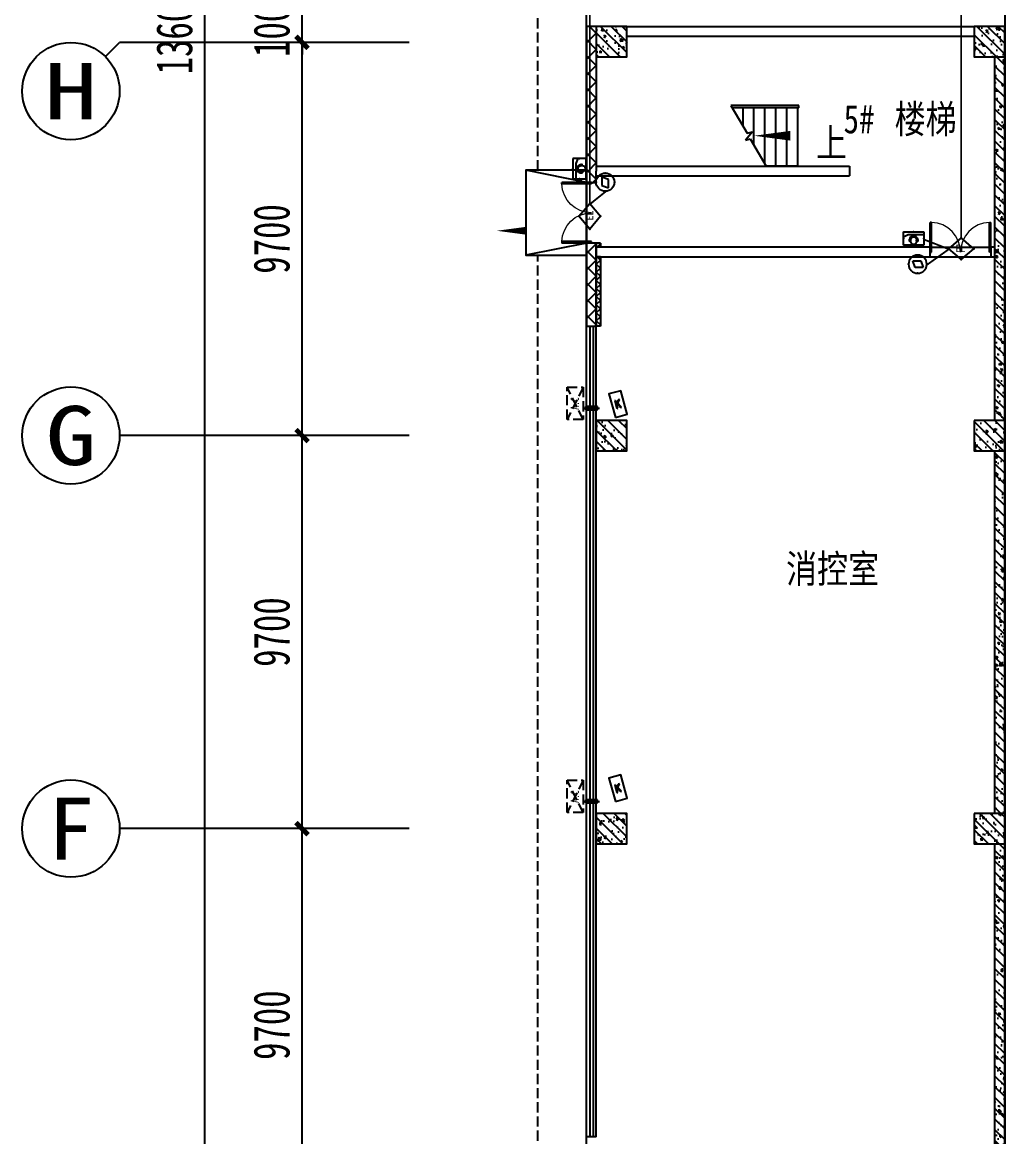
# Model space of a CAD drawing. Header units: millimetres. Extents: x -633009578 to 5705885, y -633235091 to 2571734.
# Drawn here: x 2910687 to 2934921, y 2312767 to 2340267 of the extents above; entities that cross this region are included whole.
import ezdxf
from ezdxf.enums import TextEntityAlignment as Align

# ---------------------------------------------------------------- set-up
doc = ezdxf.new("R2010")
doc.units = ezdxf.units.MM
doc.header["$LTSCALE"] = 1000
doc.header["$MEASUREMENT"] = 0
doc.linetypes.add('DASH', pattern=[0.35, 0.25, -0.1])
doc.layers.get('0').update_dxf_attribs({"color": 9})
for name, color, linetype in [('3T_WOOD', 21, 'Continuous'), ('A-COLUM(柱)', 255, 'Continuous'), ('A-DI-S(箭头)', 76, 'Continuous'), ('A-DOOR(门）', 4, 'Continuous'), ('A-EQPM(设备)', 15, 'Continuous'), ('A-F-AREA(计算)', 5, 'Continuous'), ('A-HATH(填充)', 8, 'Continuous'), ('A-LM-QPM(设备)', 8, 'Continuous'), ('A-ST-O(室外)', 54, 'Continuous'), ('A-STAR(楼梯)', 51, 'Continuous'), ('A-TEXT(房间)', 243, 'Continuous'), ('A-WA-J(剪力墙)', 254, 'Continuous'), ('A-WALL(墙)', 255, 'Continuous'), ('A-WINDOW（窗）', 4, 'Continuous'), ('AXIS_TEXT', 7, 'Continuous'), ('C-AXIS(轴号)', 3, 'Continuous'), ('DIM_SYMB', 3, 'Continuous'), ('WALL', 9, 'Continuous'), ('电-强电平面-线缆', 3, 'Continuous'), ('设备-安防', 3, 'Continuous')]:
    doc.layers.add(name, color=color, linetype=linetype)
doc.styles.add('_TCH_AXIS', font='simhei.ttf', dxfattribs={"bigfont": 'GBCBIG'})
doc.styles.add('_TCH_DIM', font='simhei.ttf', dxfattribs={"width": 0.8, "bigfont": 'hztxt.shx'})
doc.styles.add('_TCH_DIM_T3', font='simhei.ttf', dxfattribs={"width": 0.707, "bigfont": 'GBCBIG'})
doc.styles.add('_TEL_DIM', font='simhei.ttf', dxfattribs={"height": 3.5, "bigfont": 'HZTXT'})
doc.styles.add('COMPLEX', font='simhei.ttf')
doc.styles.add('TXT', font='simhei.ttf', dxfattribs={"width": 0.8, "bigfont": 'hztxt.shx'})
doc.dimstyles.new('_TCH_ARCH&&300', dxfattribs={"dimtxt": 892.5, "dimasz": 300, "dimexe": 750, "dimexo": 900, "dimgap": 300, "dimtad": 1, "dimdec": 0, "dimzin": 0, "dimdsep": 46, "dimtxsty": '_TCH_DIM_T3', "dimblk": 'ARCHTICK', "dimcen": 0.09, "dimclrt": 7, "dimazin": 2, "dimtfac": 1, "dimtdec": 0, "dimtix": 1, "dimtmove": 2, "dimatfit": 3, "dimfxl": 1, "dimtolj": 1, "dimtzin": 0, "dimarcsym": 0})
pattern_1 = [(45, (-830457.9205473666, -3.184366441797465), (-100.0001016555733, 100.0001016555733), []), (135, (-830457.9205473666, -3.184366441797465), (-100.0001016555733, -100.0001016555733), [])]
pattern_2 = [(45, (-830357.9205473666, -3.184366441797465), (-200.0002033111466, 200.0002033111467), []), (135, (-830357.9205473666, -3.184366441797465), (-200.0002033111467, -200.0002033111466), [])]
pattern_3 = [(315, (0, 0), (132.5825214724777, 132.5825214724776), []), (320, (0, 0), (-47.06410123694653, -537.9451369505651), [56.25, -618.75]), (625, (0, 0), (564.1441002750089, 104.0635002097499), [45, -495]), (370.4514, (-3.922005000000009, -44.82876), (517.079656545715, -433.8820362855164), [47.8051425, -525.856584]), (316.1842, (150, -2.755455298081545e-14), (-124.1392607467639, -800.4307864692332), [84.375, -928.125]), (366.6356, (139.65501975, -66.70255875000004), (730.5884031753312, -700.9970291615274), [71.707716, -788.78475]), (621.1842000000001, (150, -2.755455298081545e-14), (730.588950693994, -700.9964588502198), [67.5, -742.5]), (291, (112.5, -75.00000000000001), (-301.9641679990041, -447.6802890888463), [56.25, -618.75]), (596, (112.5, -75.00000000000001), (543.8625337851396, -182.4864989411868), [45, -495]), (341.4514, (87.3362955, -112.30667475), (241.8978725324643, -630.1669714361175), [47.8051425, -525.856584]), (307.5, (0, 0), (249.6703903734836, -9.119891487967951), [0, -488.9999999999999, 0, -502.5, 0, -496.875]), (277.5, (0, 0), (295.8087839117703, -197.3021530816116), [0, -286.5, 0, -477.75, 0, -189.375]), (237.5, (3.072332657360922e-14, 167.25), (-16.91615380078498, -400.3668271293068), [0, -187.5, 0, -585, 0, -776.25]), (227.5, (4.450060306401695e-14, 242.25), (75.07873674923819, -437.3896270067897), [0, -243.75, 0, -388.5, 0, -551.25])]

# ---------------------------------------------------------------- blocks, each defined once
blk = doc.blocks.new('_ArchTick')
at = {"color": 0, "linetype": 'ByBlock', "const_width": 0.4}
blk.add_lwpolyline([(-0.5, -0.5), (0.5, 0.5)], dxfattribs=at)
blk = doc.blocks.new('*D314')
at = {"layer": 'C-AXIS(轴号)', "color": 0, "lineweight": -2, "transparency": 16777216}
for p, q in [((1091976.748846702, 1637418.591094813), (1089481.408816443, 1637418.591094813)), ((1090231.408816443, 1627718.591094813), (1090231.408816443, 1637418.591094813)), ((1091976.748846702, 1627718.591094813), (1089481.408816443, 1627718.591094813))]:
    blk.add_line(p, q, dxfattribs=at)
at = {"layer": 'Defpoints', "color": 0, "transparency": 16777216}
for p in [(1090231.408816443, 1637418.591094813), (1092876.748846702, 1637418.591094813), (1092876.748846702, 1627718.591094813)]:
    blk.add_point(p, dxfattribs=at)
at = {"layer": 'C-AXIS(轴号)', "color": 0, "linetype": 'ByBlock', "lineweight": -2, "transparency": 16777216, "xscale": 300, "yscale": 300, "zscale": 300}
for p, rotation in [((1090231.408816443, 1637418.591094813), 90), ((1090231.408816443, 1627718.591094813), 270)]:
    blk.add_blockref('_ArchTick', p, dxfattribs=dict(at, rotation=rotation))
at = {"layer": 'C-AXIS(轴号)', "color": 7, "transparency": 16777216, "insert": (1089485.158816443, 1632568.591094813), "char_height": 892.5, "attachment_point": 5, "rotation": 90, "style": '_TCH_DIM_T3'}
blk.add_mtext('\\A1;9700', dxfattribs=at)
blk = doc.blocks.new('*D315')
at = {"layer": 'C-AXIS(轴号)', "color": 0, "lineweight": -2, "transparency": 16777216}
for p, q in [((1091976.748846702, 1647118.591094813), (1089481.408816443, 1647118.591094813)), ((1090231.408816443, 1637418.591094813), (1090231.408816443, 1647118.591094813)), ((1091976.748846702, 1637418.591094813), (1089481.408816443, 1637418.591094813))]:
    blk.add_line(p, q, dxfattribs=at)
at = {"layer": 'Defpoints', "color": 0, "transparency": 16777216}
for p in [(1090231.408816443, 1647118.591094813), (1092876.748846702, 1647118.591094813), (1092876.748846702, 1637418.591094813)]:
    blk.add_point(p, dxfattribs=at)
at = {"layer": 'C-AXIS(轴号)', "color": 0, "linetype": 'ByBlock', "lineweight": -2, "transparency": 16777216, "xscale": 300, "yscale": 300, "zscale": 300}
for p, rotation in [((1090231.408816443, 1647118.591094813), 90), ((1090231.408816443, 1637418.591094813), 270)]:
    blk.add_blockref('_ArchTick', p, dxfattribs=dict(at, rotation=rotation))
at = {"layer": 'C-AXIS(轴号)', "color": 7, "transparency": 16777216, "insert": (1089485.158816443, 1642268.591094813), "char_height": 892.5, "attachment_point": 5, "rotation": 90, "style": '_TCH_DIM_T3'}
blk.add_mtext('\\A1;9700', dxfattribs=at)
blk = doc.blocks.new('*D316')
at = {"layer": 'C-AXIS(轴号)', "color": 0, "lineweight": -2, "transparency": 16777216}
for p, q in [((1091976.748846702, 1656818.591094813), (1089481.408816443, 1656818.591094813)), ((1090231.408816443, 1647118.591094813), (1090231.408816443, 1656818.591094813)), ((1091976.748846702, 1647118.591094813), (1089481.408816443, 1647118.591094813))]:
    blk.add_line(p, q, dxfattribs=at)
at = {"layer": 'Defpoints', "color": 0, "transparency": 16777216}
for p in [(1090231.408816443, 1656818.591094813), (1092876.748846702, 1656818.591094813), (1092876.748846702, 1647118.591094813)]:
    blk.add_point(p, dxfattribs=at)
at = {"layer": 'C-AXIS(轴号)', "color": 0, "linetype": 'ByBlock', "lineweight": -2, "transparency": 16777216, "xscale": 300, "yscale": 300, "zscale": 300}
for p, rotation in [((1090231.408816443, 1656818.591094813), 90), ((1090231.408816443, 1647118.591094813), 270)]:
    blk.add_blockref('_ArchTick', p, dxfattribs=dict(at, rotation=rotation))
at = {"layer": 'C-AXIS(轴号)', "color": 7, "transparency": 16777216, "insert": (1089485.158816443, 1651968.591094813), "char_height": 892.5, "attachment_point": 5, "rotation": 90, "style": '_TCH_DIM_T3'}
blk.add_mtext('\\A1;9700', dxfattribs=at)
blk = doc.blocks.new('*D317')
at = {"layer": 'C-AXIS(轴号)', "color": 0, "lineweight": -2, "transparency": 16777216}
for p, q in [((1090231.408816443, 1657818.591094813), (1090231.408816443, 1658118.591094813)), ((1091976.748846702, 1657818.591094813), (1089481.408816443, 1657818.591094813)), ((1090231.408816443, 1656818.591094813), (1090231.408816443, 1657818.591094813)), ((1091976.748846702, 1656818.591094813), (1089481.408816443, 1656818.591094813)), ((1090231.408816443, 1656818.591094813), (1090231.408816443, 1656518.591094813))]:
    blk.add_line(p, q, dxfattribs=at)
at = {"layer": 'Defpoints', "color": 0, "transparency": 16777216}
for p in [(1090231.408816443, 1657818.591094813), (1092876.748846702, 1657818.591094813), (1092876.748846702, 1656818.591094813)]:
    blk.add_point(p, dxfattribs=at)
at = {"layer": 'C-AXIS(轴号)', "color": 0, "linetype": 'ByBlock', "lineweight": -2, "transparency": 16777216, "xscale": 300, "yscale": 300, "zscale": 300}
for p, rotation in [((1090231.408816443, 1657818.591094813), 270), ((1090231.408816443, 1656818.591094813), 90)]:
    blk.add_blockref('_ArchTick', p, dxfattribs=dict(at, rotation=rotation))
at = {"layer": 'C-AXIS(轴号)', "color": 7, "transparency": 16777216, "insert": (1089485.158816443, 1657318.591094813), "char_height": 892.5, "attachment_point": 5, "rotation": 90, "style": '_TCH_DIM_T3'}
blk.add_mtext('\\A1;1000', dxfattribs=at)
blk = doc.blocks.new('*D325')
at = {"layer": 'C-AXIS(轴号)', "color": 0, "lineweight": -2, "transparency": 16777216}
for p, q in [((1091976.748846702, 1725358.591094822), (1087081.408816443, 1725358.591094822)), ((1087831.408816443, 1589278.591094822), (1087831.408816443, 1725358.591094822)), ((1091976.748846702, 1589278.591094822), (1087081.408816443, 1589278.591094822))]:
    blk.add_line(p, q, dxfattribs=at)
at = {"layer": 'Defpoints', "color": 0, "transparency": 16777216}
for p in [(1087831.408816443, 1725358.591094822), (1092876.748846702, 1725358.591094822), (1092876.748846702, 1589278.591094822)]:
    blk.add_point(p, dxfattribs=at)
at = {"layer": 'C-AXIS(轴号)', "color": 0, "linetype": 'ByBlock', "lineweight": -2, "transparency": 16777216, "xscale": 300, "yscale": 300, "zscale": 300}
for p, rotation in [((1087831.408816443, 1725358.591094822), 90), ((1087831.408816443, 1589278.591094822), 270)]:
    blk.add_blockref('_ArchTick', p, dxfattribs=dict(at, rotation=rotation))
at = {"layer": 'C-AXIS(轴号)', "color": 7, "transparency": 16777216, "insert": (1087085.158816443, 1657318.591094822), "char_height": 892.5, "attachment_point": 5, "rotation": 90, "style": '_TCH_DIM_T3'}
blk.add_mtext('\\A1;136080', dxfattribs=at)
blk = doc.blocks.new('_AXISO')
blk.add_circle((0, 0), 0.5)
at = {"layer": 'AXIS_TEXT', "style": 'COMPLEX', "width": 1.041666666666667}
blk.add_attdef('A', text='', height=0.56, dxfattribs=at).set_placement((-0.25, -0.28), (0.25, -0.28), align=Align.FIT)
blk = doc.blocks.new('1fdasdas')
at = {"layer": 'A-EQPM(设备)', "linetype": 'DASH'}
for p, q in [((800.000240216963, -0.0003133723512291908), (0.0002401703968644142, 399.9996865927242)), ((0.0002401703968644142, -0.0003133723512291908), (800.000240216963, 399.9996865927242))]:
    blk.add_line(p, q, dxfattribs=at)
blk.add_lwpolyline([(0.0002401703968644142, 399.9996865927242), (800.000240216963, 399.9996865927242), (800.000240216963, -0.0003133723512291908), (0.0002401703968644142, -0.0003133723512291908)], close=True, dxfattribs=at)
at = {"layer": 'A-EQPM(设备)', "style": '_TCH_DIM', "width": 0.7058823529411765}
blk.add_text('A.C', height=204, dxfattribs=at).set_placement((239.6609672275372, 108.2505295248702))
blk = doc.blocks.new('31231')
at = {"layer": 'A-EQPM(设备)', "linetype": 'DASH', "ltscale": 500}
blk.add_lwpolyline([(46963.81837394973, 1033204.040788963), (46963.81837394973, 1032804.040788963)], dxfattribs=at)
blk.add_lwpolyline([(46923.81837394973, 1033154.040788963), (47003.81837394973, 1033154.040788963), (47003.81837394973, 1032854.040788963), (46923.81837394973, 1032854.040788963)], close=True, dxfattribs=at)
blk = doc.blocks.new('VdFDAFDFfasdgfswgre')
at = {"layer": 'A-LM-QPM(设备)'}
for p, q in [((-18.82899837940931, -406.182118716184), (32.44091908354312, -219.865729555022)), ((32.44091908354312, -219.865729555022), (56.36419694311917, -226.448856712319)), ((56.36419694311917, -226.448856712319), (37.18157476373017, -296.1590703437105)), ((49.2817729152739, -324.0305588338524), (125.9159782715142, -245.5878820237704)), ((153.1663345098495, -253.0865434217267), (58.93851659074426, -349.0140868732706)), ((125.9159782715142, -245.5878820237704), (153.1663345098495, -253.0865434217267)), ((5.094279481098056, -412.765245873481), (-18.82899837940931, -406.182118716184)), ((26.97990751266479, -333.232229411602), (5.094279481098056, -412.765245873481)), ((49.2817729152739, -324.0305588338524), (26.97990751266479, -333.232229411602)), ((26.97990751266479, -333.232229411602), (49.2817729152739, -324.0305588338524)), ((67.04131023027003, -429.8116214922629), (26.97990751266479, -333.232229411602)), ((37.18157476373017, -296.1590703437105), (49.2817729152739, -324.0305588338524)), ((58.93851659074426, -349.0140868732706), (97.61874484550208, -438.2258171304129)), ((97.61874484550208, -438.2258171304129), (67.04131023027003, -429.8116214922629))]:
    blk.add_line(p, q, dxfattribs=at)
blk.add_lwpolyline([(0, 0), (289.248551459983, -79.59444376500323), (130.0596639309078, -658.0915466849692), (-159.1888875309378, -578.4971029208973)], close=True, dxfattribs=at)
blk = doc.blocks.new('$DorLib2D$00000002')
for p, q in [((-0.5, -5.684341886080802e-17), (-0.5000000000000007, 0.4875)), ((-0.4750000000000007, 0.4875), (-0.5000000000000007, 0.4875)), ((-0.475, -2.842170943040401e-17), (-0.4750000000000007, 0.4875)), ((0.475, -2.842170943040401e-17), (0.4750000000000007, 0.4875)), ((0.4750000000000007, 0.4875), (0.5000000000000007, 0.4875)), ((0.5, -5.684341886080802e-17), (0.5000000000000007, 0.4875)), ((-0.5, -5.684341886080802e-17), (-0.475, -2.842170943040401e-17)), ((0.5, -5.684341886080802e-17), (0.475, -2.842170943040401e-17))]:
    blk.add_line(p, q)
at = {"lineweight": 13}
for centre, start, end in [((-0.4875, -4.263256414560601e-17), 0, 88.53071641864632), ((0.4875, -4.263256414560601e-17), 91.4692835813537, 180)]:
    blk.add_arc(centre, 0.4875, start, end, dxfattribs=at)
blk = doc.blocks.new('$WINLIB2D$00000001')
at = {"color": 0}
for points in [[(-0.4999999999999964, 0.5000000000000142), (-0.4999999999999964, -0.4999999999999858)], [(-0.4999999999999964, 0.5000000000000142), (0.5000000000000036, 0.5000000000000142)], [(0.5000000000000036, -0.4999999999999858), (0.5000000000000036, 0.5000000000000142)], [(0.5000000000000036, 0.1666666666666714), (-0.4999999999999964, 0.1666666666666714)], [(0.5000000000000036, -0.1666666666666572), (-0.4999999999999964, -0.1666666666666572)], [(-0.4999999999999964, -0.4999999999999858), (0.5000000000000036, -0.4999999999999858)]]:
    blk.add_lwpolyline(points, dxfattribs=at)
blk = doc.blocks.new('_FZH')
h = blk.add_hatch()
h.set_pattern_fill('钢筋混凝土', color=256, scale=0.1, style=0)
h.set_pattern_definition([(45, (0, 0), (-0.1767766952966369, 0.1767766952966369), []), (50, (0, 0), (0.7172601826007535, -0.06275213498259512), [0.07500000000000001, -0.8250000000000001]), (355, (0, 0), (-0.138751333613, 0.7521921337000119), [0.06, -0.66]), (100.4514, (0.05977168000000001, -0.00522934), (0.5785093817140216, 0.6894395420609536), [0.06374019, -0.701142112]), (46.1842, (0, 0.2), (1.067241048625645, -0.1655190143290181), [0.1125, -1.2375]), (96.6356, (0.088936745, 0.186206693), (0.9346627055487033, 0.9741178709004418), [0.095610288, -1.051713]), (351.1842, (0, 0.2), (0.9346619451336272, 0.9741186009253247), [0.09000000000000001, -0.9900000000000001]), (21, (0.1, 0.15), (0.5969070521184617, -0.4026188906653388), [0.07500000000000001, -0.8250000000000001]), (326, (0.1, 0.15), (0.2433153319215824, 0.7251500450468529), [0.06, -0.66]), (71.4514, (0.149742233, 0.116448394), (0.84022262858149, 0.3225304967099524), [0.06374019, -0.701142112]), (37.50000000000001, (0, 0), (0.01215985531729062, 0.3328938538313115), [0, -0.652, 0, -0.67, 0, -0.6625000000000001]), (7.499999999999999, (0, 0), (0.2630695374421486, 0.3944117118823603), [0, -0.382, 0, -0.637, 0, -0.2525]), (-32.5, (-0.223, 0), (0.533822436172409, -0.02255487173437976), [0, -0.25, 0, -0.78, 0, -1.035]), (-42.5, (-0.323, 0), (0.5831861693423862, 0.1001049823323177), [0, -0.325, 0, -0.518, 0, -0.735])])
h.paths.add_polyline_path([(-0.5, -0.5), (0.5, -0.5), (0.5, 0.5), (-0.5, 0.5)])
blk.add_lwpolyline([(-0.5, -0.5), (0.5, -0.5), (0.5, 0.5), (-0.5, 0.5)], close=True)
blk = doc.blocks.new('$equip$00002496')
for p, q in [((-0.3257586027029902, -0.01245651182034635), (-0.3257586027029902, -0.04339440534022287)), ((-0.3257586027029902, -0.04339440534022287), (-0.2349881161644589, -0.04339440534022287)), ((-0.2349881161644589, -0.07433229886373738), (-0.2349881161644589, -0.01245651182034635)), ((0.2318991003703559, -0.04339041039929725), (0.3257586027029902, -0.04343435477494495)), ((0.2318995781242847, -0.07433229886373738), (0.2318995781242847, -0.01245651182034635)), ((0.3257586027029902, -0.01245651182034635), (0.3257586027029902, -0.04339440534022287))]:
    blk.add_line(p, q)
at = {"const_width": 0.04}
for points in [[(-0.3257569673587568, -0.01199135613933322), (-0.3257586027029902, -0.04339440534022287), (-0.2655665311758639, -0.04339440534022287)], [(-0.3257586027029902, -0.01209546335303457), (-0.3254450895765331, 0.007862924336222932), (-0.3246427298145136, 0.02099261244438821), (-0.3230396698054392, 0.03683146784896962), (-0.3200834360468434, 0.05640672732988605), (-0.3158846532169264, 0.07655434396292549), (-0.3114238906564424, 0.0934556857937423), (-0.3053167008911259, 0.1125148900100612), (-0.2961030303267762, 0.1360363546918961), (-0.2870512925146613, 0.1553192011742794), (-0.2776002755272202, 0.1727327617008996), (-0.2650090074748732, 0.1928330976625148), (-0.2480697203573072, 0.2158072831662139), (-0.2307201034273021, 0.2357486963155679), (-0.2183433735772269, 0.2482254943279258), (-0.2048552286432823, 0.2604362391903123), (-0.1911825684801443, 0.2715267914645665), (-0.1736025161517318, 0.2841171126310655), (-0.1547964517085347, 0.2957489191248897), (-0.1366549688245868, 0.3053642205159122), (-0.1125469685212011, 0.3159432491156622), (-0.09099250963481609, 0.3234552737812919), (-0.07185881528130267, 0.3286887830108753), (-0.0476470465073362, 0.3334767393171205), (-0.03344249982910696, 0.3353641694484395), (-0.01254353142576292, 0.33693107711224), (0.006284847928327508, 0.3371227143543365), (0.02112160998512991, 0.3364609976488282), (0.03364834297099151, 0.3353416012541857), (0.04427512355323415, 0.3339856622114894), (0.0514455190859735, 0.3328576949279523), (0.06296124946675263, 0.3306819992103556), (0.07295717955275904, 0.3284235992541653), (0.08476642325695138, 0.3253025975027413), (0.09841386118205264, 0.3210671038432338), (0.1073930458223913, 0.3179007922954042), (0.1189192084857496, 0.3133782735822024), (0.1273616340185981, 0.309727315147029), (0.1385068310191855, 0.3044504504359793), (0.1500006543647032, 0.2984373588406015), (0.1638636618590681, 0.2903635228794883), (0.1733825990086189, 0.2842636587374727), (0.1825355213950388, 0.2779405411420157), (0.1897162082022987, 0.2726458121323958), (0.1961934307328193, 0.2676024858810706), (0.2032832070399309, 0.2617741676658625), (0.2108134823647561, 0.2552078580083617), (0.217798692494398, 0.2487452608329477), (0.228148777372553, 0.2384502620334388), (0.2384204440459143, 0.2272843058126455), (0.2434306646027835, 0.2214536424435209), (0.2496786895935657, 0.2137899235021905), (0.2547404104698217, 0.2072320931656577), (0.2611980655201478, 0.1983612801268464), (0.2680283635418164, 0.1882836692966521), (0.2770073256251635, 0.1737512327563309), (0.2837973800196778, 0.1615835285520006), (0.2918694003747078, 0.1454322725621751), (0.2969779347913573, 0.1339993972869706), (0.3002692127192859, 0.126001952077786), (0.3046930583077483, 0.1142746343793988), (0.3092767016933067, 0.1005832550908963), (0.3129390048998175, 0.08807579556378187), (0.3161395389179233, 0.07547706223704154), (0.3186645603709621, 0.06388206950578024), (0.3211643142713001, 0.0500421286051278), (0.3228813630266814, 0.03809697220276576), (0.3240568224427989, 0.02762096420337912), (0.324859512373223, 0.01811108543552109), (0.3254132453730563, 0.00858592767326627), (0.3257090797560522, -0.00049248671712121), (0.3257832243107259, -0.007853463819628814), (0.3257586027029902, -0.01597356299680541)], [(0.2318995781242847, -0.04343435477494495), (0.3257586027029902, -0.04343435477494495), (0.3257689946476603, -0.01254634189172066)]]:
    blk.add_lwpolyline(points, dxfattribs=at)
blk.add_lwpolyline([(-0.2349881161644589, -0.04339440534022287), (-0.234988116149907, -0.07433229886373738, 0.0182959325663468), (-0.2341963414801285, -0.09596305228842539, 0.02057100331636309), (-0.2314330486115068, -0.1200309692394512, 0.01615663239953969), (-0.2279163057246478, -0.1385404972170363, 0.01693810384346652), (-0.2229987668251852, -0.1574872628661979, 0.01329564042987737), (-0.2183254288102034, -0.1718583239271538, 0.01774370437729911), (-0.2109808493987657, -0.190436463271908, 0.01810240356969195), (-0.202383055788232, -0.2083190727098554, 0.02333614132905712), (-0.1896684531238861, -0.229968408079003, 0.02044170027676835), (-0.1774249378067907, -0.2471703877454274, 0.01989766451918913), (-0.1643957158521516, -0.2626632182400499, 0.02937469172712198), (-0.1439065932936501, -0.2826519741392985, 0.02046687747088341), (-0.1288843219663249, -0.2946362194343237, 0.01994697534980988), (-0.1136344562692102, -0.3049034932155337, 0.02634036321689085), (-0.09301181325281505, -0.3161697710966109, 0.02276514568385508), (-0.07478138820442837, -0.3239164370424987, 0.02206410967143575), (-0.05684026748349424, -0.3297063967147551, 0.0175610551311905), (-0.04245622256712522, -0.3331187941075768, 0.01884926235006773), (-0.02688140393001959, -0.3356341081016581, 0.02667427645081797), (-0.004813117921003141, -0.3371611547772773, 0.02406458763464014), (0.01513338900986128, -0.3365152710211987, 0.01749181383793592), (0.02959480640129186, -0.334837958071148, 0.02217984979833747), (0.04783707972092088, -0.3312386844263528, 0.01670575936897621), (0.06151090867933817, -0.3274165873117454, 0.0217722080425489), (0.0790706878178753, -0.3210165422860882, 0.03374751034879078), (0.1057169104751665, -0.3077975864252949, 0.02730692637543976), (0.1266723583685234, -0.2939906737810816, 0.03748691983271558), (0.1535541368793929, -0.2707855348744488, 0.02366876899911156), (0.1697097239521099, -0.2529639476961165, 0.02463610663642848), (0.1846068157610716, -0.2329478090214252, 0.02205649491069121), (0.1970839504210744, -0.2124338016146794, 0.01935462041009298), (0.206340296252165, -0.1939205355338345, 0.01688452340010287), (0.2137288127123611, -0.1760053912075819, 0.01966230157732925), (0.2205645790236304, -0.1552443572727498, 0.01731440631145223), (0.2255364213342546, -0.135285412416124, 0.01765737348860424), (0.2290203964221291, -0.1154880664689699, 0.01633418443731503), (0.2311199677496916, -0.09579652929824078, 0.01862757118903319), (0.2318995781388367, -0.07433229886373738, -0.000472708372486724), (0.2318995781242847, -0.05279222321769339, 0.0004727079955161621), (0.2318995781242847, -0.03244852855277713, -0.0004727079955161849), (0.2318995781242847, -0.01245341187313898, 0.0193493677842396), (0.2310570476547582, 0.009855565578618553, 0.01770133877692018), (0.2286674682109151, 0.03113219686929369, 0.0176091688965659), (0.2250366548687452, 0.05081065330523415, 0.01973381331635689), (0.2191032464616001, 0.07337515754625201, 0.01545712335130221), (0.2136441482725786, 0.08944355720814201, 0.01638136793352114), (0.2064366456615971, 0.1069191381830024, 0.01889577194154605), (0.1974724603933282, 0.124934014853352, 0.01460926708694749), (0.1893017992697423, 0.1389198372235114, 0.01834707667655943), (0.1788048267626436, 0.154441256672726, 0.01802701254956099), (0.1670945117075462, 0.16930223901727, 0.01918510430489061), (0.1545159021334257, 0.1830286705735489, 0.02609018841368346), (0.1355203122220701, 0.2003201775660273, 0.02726780140366601), (0.1154953059740365, 0.2149753960547969, 0.02826022181265756), (0.09302354548708536, 0.2278643579738855, 0.01768013504660025), (0.07947741153475363, 0.2340587330181734, 0.02983831462154809), (0.05467275061528198, 0.242662508819194, 0.03688840652984774), (0.02498369276872836, 0.248695417874842, 0.03132680170442304), (-0.00154426900553517, 0.2503981151239714, 0.02152297382195137), (-0.01876981760142371, 0.249681544064515, 0.02781603352576516), (-0.04232023857184686, 0.2463571927401063, 0.02781924796867374), (-0.06450405267241877, 0.2406578850968799, 0.01792787672923883), (-0.07963114288577344, 0.2352566086992738, 0.0262865457487697), (-0.09992356615839526, 0.2259165745053906, 0.02119287732084118), (-0.11706115740526, 0.2159602789688506, 0.0171568808815843), (-0.1294802093179896, 0.207409261194698, 0.02416187819285423), (-0.1477007803769084, 0.1925049077508447, 0.02878934091920857), (-0.167043774476042, 0.1729245897222427, 0.01847703741819992), (-0.1794630369258812, 0.1577163090223621, 0.0213830109619632), (-0.1916570924367988, 0.1400851354956103, 0.01760758065260107), (-0.2016330892802216, 0.1229453873020248, 0.01681983214104903), (-0.2093724703590851, 0.1072558663363452, 0.01906551868470904), (-0.2177670299279271, 0.08662868678948143, 0.01663457793315364), (-0.2233549865341047, 0.06948587926308392, 0.01199850358657596), (-0.227126173209399, 0.05518552293506218, 0.01921348092443342), (-0.2312853431794792, 0.03417440378689207, 0.0129120010522256), (-0.2334025729942368, 0.01812716938002268, 0.01673519548586339), (-0.2347496548027266, -0.0005786718757008202, 0.009174826161293947), (-0.2349881161644589, -0.01245651182034635, 0.0008621608417457901), (-0.2349881161644589, -0.04339440534022287), (-0.2961449461872689, -0.04339440534022287, 56.79143426085979)], format="xyb", dxfattribs=at)
for centre, major_axis, ratio, start_param, end_param in [((0, -0.007853463819628814), (-5.946726671962764e-16, 0.3450403896201966), 0.944188663444044, 4.700094459124145, 7.866276155235024), ((-0.00154426900553517, -0.01245651181670837), (0, 0.2628546269403538), 0.8881100928804517, 4.71238898038469, 7.853981633974483), ((-0.00154426900553517, -0.07433229886373738), (0, -0.2628546269403538), 0.8881100928804517, 4.71238898038469, 7.853981633974483)]:
    blk.add_ellipse(centre, major_axis=major_axis, ratio=ratio, start_param=start_param, end_param=end_param)
for p in [(0, 0.3371869258007791), (-0.3257586027029902, -0.04339440534022287), (0, -0.3371811744327715), (0.3256694684678223, -0.04536965262741433)]:
    blk.add_point(p)
at = {"color": 7, "style": '_TEL_DIM', "flags": 1}
blk.add_attdef('A', text='', height=2e-05, dxfattribs=at).set_placement((0, 0), align=Align.MIDDLE_CENTER)
blk = doc.blocks.new('$equip$00002617')
for p, q in [((0.6250151190488396, 0.4150200000058248), (-0.6249848809511604, 0.4150200000058248)), ((-0.6249848809511604, 0.4150200000058248), (-0.6249848809511604, -0.4149799999959214)), ((-0.6249848809511604, 0.2150200000050972), (0.3250151190459292, 0.2150200000050972)), ((0.3250151190459292, 0.2150200000050972), (0.6250151190488396, 0.07502000000567932)), ((0.6250151190488396, -0.4149799999959214), (0.6250151190488396, 0.4150200000058248)), ((-0.6249848809511604, -0.4149799999959214), (0.6250151190488396, -0.4149799999959214))]:
    blk.add_line(p, q)
at = {"linetype": 'Continuous', "const_width": 0.04}
blk.add_lwpolyline([(-0.6249848809511604, 0.4150200000058248), (0.6250151190488396, 0.4150200000058248), (0.6250151190488396, -0.4149799999959214), (-0.6249848809511604, -0.4149799999959214)], close=True, dxfattribs=at)
at = {"color": 1}
for p in [(-0.6249848809511604, 2.000000495172571e-05), (1.51190488395514e-05, 0.4150200000058248), (0.6250151190488396, 2.000000495172571e-05), (0.01750438004455646, -0.4149799999959214)]:
    blk.add_point(p, dxfattribs=at)
at = {"color": 7, "style": '_TEL_DIM', "flags": 1}
blk.add_attdef('A', text='', height=2.5e-05, dxfattribs=at).set_placement((0, 0), align=Align.MIDDLE_CENTER)
blk = doc.blocks.new('A$C40EF29F0')
for name, p, xscale, yscale, zscale in [('$equip$00002617', (257.9972608285025, 173.994528161973), 400, 400, 400), ('$equip$00002496', (256.1213830718771, 133.3334205766732), 315, 315, 315)]:
    blk.add_blockref(name, p, dxfattribs=dict(xscale=xscale, yscale=yscale, zscale=zscale))
blk = doc.blocks.new('$equip$00002620')
for p, q in [((-0.1058179566880426, 0.1152844922435179), (-0.1858179566897888, -0.1047155077576463)), ((0.1624100250937772, 0.1152844922435179), (-0.1058179566880426, 0.1152844922435179)), ((0.08241002509203099, -0.1047155077576463), (0.1624100250937772, 0.1152844922435179)), ((-0.1858179566897888, -0.1047155077576463), (0.08241002509203099, -0.1047155077576463))]:
    blk.add_line(p, q)
at = {"const_width": 0.04}
blk.add_lwpolyline([(-0.2999925000021904, 9.999999747378752e-06, 1), (0.3000075000036304, 9.999999747378752e-06, 0.9999999999999999), (-0.2999925000021904, 9.999999747378752e-06, 1)], format="xyb", dxfattribs=at)
blk.add_circle((7.500000720028765e-06, 9.999999747378752e-06), 0.3000000000001062)
at = {"color": 1}
for p in [(-0.2999924999985524, 9.999999747378752e-06), (7.500000720028765e-06, 0.3000099999990198), (0.3000075000036304, 9.999999747378752e-06), (7.500000720028765e-06, -0.299989999999525)]:
    blk.add_point(p, dxfattribs=at)
at = {"color": 7, "style": '_TEL_DIM', "flags": 1}
blk.add_attdef('A', text='', height=2.5e-05, dxfattribs=at).set_placement((0, 0), align=Align.MIDDLE_CENTER)
blk = doc.blocks.new('$equip$00002474')
for p, q in [((-0.519992380955955, 1.000000338535756e-05), (7.619048119522631e-06, 0.4400100000020757)), ((7.619048119522631e-06, -0.4399899999989429), (-0.519992380955955, 1.000000338535756e-05)), ((7.619048119522631e-06, 0.4400100000020757), (0.5200076190521941, 1.000000338535756e-05)), ((0.5200076190521941, 1.000000338535756e-05), (7.619048119522631e-06, -0.4399899999989429))]:
    blk.add_line(p, q)
at = {"const_width": 0.04}
blk.add_lwpolyline([(7.619048119522631e-06, 0.4400100000020757), (-0.519992380955955, 1.000000338535756e-05), (7.619048119522631e-06, -0.4399899999989429), (0.5200076190521941, 1.000000338535756e-05), (7.619048119522631e-06, 0.4400100000020757), (-0.519992380955955, 1.000000338535756e-05)], dxfattribs=at)
for p in [(-0.519992380955955, 1.000000338535756e-05), (7.619048119522631e-06, 0.4400100000020757), (0.5200076190521941, 1.000000338535756e-05), (7.619048119522631e-06, -0.4399899999989429)]:
    blk.add_point(p)
at = {"color": 7, "style": '_TEL_DIM'}
blk.add_attdef('$TEXT$', text='', height=0.3, dxfattribs=at).set_placement((0.02805548798642121, 0.01213281898526475), align=Align.MIDDLE_CENTER)
at = {"color": 7, "style": '_TEL_DIM', "flags": 1}
blk.add_attdef('A', text='', height=2e-05, dxfattribs=at).set_placement((0, 0), align=Align.MIDDLE_CENTER)
blk = doc.blocks.new('负一层平面图9')
h = blk.add_hatch()
h.set_pattern_fill('钢筋混凝土', color=256, scale=75, angle=270, style=0)
h.set_pattern_definition(pattern_3)
h.paths.add_polyline_path([(1107326.098288443, 1653645.406728169), (1107566.098288443, 1653645.406728169), (1107566.098288443, 1656465.40672838), (1107326.098288443, 1656465.40672838)])
h = blk.add_hatch()
h.set_pattern_fill('钢筋混凝土', color=256, scale=75, angle=270, style=0)
h.set_pattern_definition(pattern_3)
h.paths.add_polyline_path([(1107326.098288443, 1651645.406728168), (1107566.098288443, 1651645.406728168), (1107566.098288443, 1653645.406728169), (1107326.098288443, 1653645.406728169)])
h = blk.add_hatch()
h.set_pattern_fill('钢筋混凝土', color=256, scale=75, angle=270, style=0)
h.set_pattern_definition(pattern_3)
h.paths.add_polyline_path([(1107326.098288443, 1647490.40672838), (1107566.098288443, 1647490.40672838), (1107566.098288443, 1651645.406728168), (1107326.098288443, 1651645.406728168)])
h = blk.add_hatch()
h.set_pattern_fill('钢筋混凝土', color=256, scale=75, angle=270, style=0)
h.set_pattern_definition(pattern_3)
h.paths.add_polyline_path([(1107566.098288361, 1646740.40672838), (1107326.098288361, 1646740.40672838), (1107326.098288361, 1637790.40672838), (1107566.098288361, 1637790.40672838)])
h = blk.add_hatch()
h.set_pattern_fill('钢筋混凝土', color=256, scale=75, angle=270, style=0)
h.set_pattern_definition(pattern_3)
h.paths.add_polyline_path([(1107566.098288361, 1637040.40672838), (1107326.098288361, 1637040.40672838), (1107326.098288361, 1628090.40672838), (1107566.098288361, 1628090.40672838)])
at = {"layer": 'A-HATH(填充)'}
h = blk.add_hatch(dxfattribs=at)
h.set_pattern_fill('多孔材料', color=256, scale=100, style=0)
h.set_pattern_definition(pattern_2)
h.paths.add_polyline_path([(1097251.098288361, 1657215.40672838), (1097251.098288361, 1653645.406728135), (1097491.098288361, 1653645.406728135), (1097491.098288361, 1657215.40672838)])
h = blk.add_hatch(dxfattribs=at)
h.set_pattern_fill('多孔材料', color=256, scale=100, style=0)
h.set_pattern_definition(pattern_2)
h.paths.add_polyline_path([(1097251.098288361, 1653645.406728135), (1097251.098288366, 1653365.406727003), (1097491.098288367, 1653365.406727003), (1097491.098288361, 1653645.406728135)])
h = blk.add_hatch(dxfattribs=at)
h.set_pattern_fill('多孔材料', color=256, scale=100, style=0)
h.set_pattern_definition(pattern_2)
h.paths.add_polyline_path([(1097251.098288366, 1651865.406727003), (1097251.098288366, 1649815.406728529), (1097491.098288367, 1649815.406728529), (1097491.098288367, 1651865.406727003)])
h = blk.add_hatch(dxfattribs=at)
h.set_pattern_fill('多孔材料', color=256, scale=50, style=0)
h.set_pattern_definition(pattern_1)
h.paths.add_polyline_path([(1097491.098288353, 1651865.406727003), (1097491.098288353, 1651765.406727924), (1097591.098288353, 1651765.406727924), (1097591.098288353, 1651865.406727003)])
h = blk.add_hatch(dxfattribs=at)
h.set_pattern_fill('多孔材料', color=256, scale=50, style=0)
h.set_pattern_definition(pattern_1)
h.paths.add_polyline_path([(1097491.098288351, 1651525.40672819), (1097491.098288349, 1649815.406728285), (1097591.098288349, 1649815.406728285), (1097591.098288351, 1651525.40672819)])
at = {"layer": 'A-DI-S(箭头)'}
blk.add_lwpolyline([(1096698.446246597, 1652170.730280005, 0, 0, 0), (1095035.446246597, 1652170.730280005, 0, 200, 0), (1095785.446246597, 1652170.730280005, 0, 0, 0)], format="xyseb", dxfattribs=at)
at = {"layer": 'A-DOOR(门）'}
for p, q in [((1097251.098288361, 1653365.406727067), (1097251.098288361, 1651865.406727067)), ((1105726.098288682, 1651765.406728169), (1107226.098288682, 1651765.406728169)), ((1105726.098288682, 1651525.406728169), (1107226.098288682, 1651525.406728169))]:
    blk.add_line(p, q, dxfattribs=at)
at = {"layer": 'A-F-AREA(计算)'}
blk.add_lwpolyline([(1107566.098287924, 1589275.406728539), (1097251.098288353, 1589275.406728539), (1097251.098288353, 1725355.406728381), (1107566.098287924, 1725355.406728381)], close=True, dxfattribs=at)
at = {"layer": 'A-ST-O(室外)', "linetype": 'DASH'}
for points in [[(1096051.098288401, 1653665.406727061), (1096051.0982884, 1658165.40672838)], [(1096051.098288417, 1627615.406728388), (1096051.098288402, 1651565.406727216)]]:
    blk.add_lwpolyline(points, dxfattribs=at)
at = {"layer": 'A-STAR(楼梯)'}
for p, q in [((1102461.098288408, 1655265.406728169), (1100813.085586641, 1655265.406728097)), ((1100813.085586516, 1655265.406728169), (1101211.157716702, 1654575.925573957)), ((1102491.098288408, 1655265.406728169), (1100813.085586523, 1655265.406728156)), ((1102491.098288408, 1655205.406728169), (1102491.098288408, 1655265.406728169)), ((1102491.098288408, 1655205.406728169), (1100847.726602624, 1655205.406728243)), ((1101111.098288433, 1654749.233587553), (1101111.098288571, 1655205.406728226)), ((1101381.09828865, 1654281.579868412), (1101381.098288571, 1655205.406728214)), ((1101651.0982884, 1653813.926150558), (1101651.098288245, 1655205.406728202)), ((1101921.098288408, 1653765.406728169), (1101921.098288571, 1655205.40672819)), ((1102191.098288408, 1653765.406728169), (1102191.098288571, 1655205.406728177)), ((1102461.098288408, 1653765.406728169), (1102461.098288245, 1655205.406728165)), ((1101341.557703868, 1654610.866143629), (1101168.665469501, 1654404.82120219)), ((1101168.665469501, 1654404.82120219), (1101291.017023084, 1654437.605197846)), ((1101211.157716702, 1654575.925573957), (1101341.557703868, 1654610.866143629)), ((1101291.017023084, 1654437.605197846), (1101679.1109903, 1653765.406728169)), ((1102461.098288408, 1653765.406728169), (1101679.110989909, 1653765.406728262))]:
    blk.add_line(p, q, dxfattribs=at)
for points in [[(1097251.098288367, 1653665.406727061), (1095751.098288367, 1653665.406727061), (1095751.098288367, 1651565.406727216), (1097251.098288361, 1651565.406727216)], [(1097251.09828836, 1653365.406727109), (1095751.098288356, 1653665.40623298)], [(1097251.09828836, 1651865.406727168), (1095751.098288356, 1651565.407221298)]]:
    blk.add_lwpolyline(points, dxfattribs=at)
at = {"layer": 'A-WA-J(剪力墙)'}
for p, q in [((1107326.098288443, 1653645.406728169), (1107326.098288443, 1656465.40672838)), ((1107566.098288443, 1653645.406728169), (1107566.098288443, 1656465.40672838)), ((1107326.098288443, 1651645.406728168), (1107326.098288443, 1653645.406728169)), ((1107566.098288443, 1651645.406728168), (1107566.098288443, 1653645.406728169)), ((1107326.098288452, 1647490.406727959), (1107326.098288443, 1651645.406728168)), ((1107566.098288463, 1647490.406727959), (1107566.098288443, 1651645.406728168)), ((1107326.098288359, 1637790.406727959), (1107326.098288355, 1646740.40672861)), ((1107566.098288359, 1637790.406727959), (1107566.098288397, 1646740.40672861)), ((1107326.098288375, 1628090.406727959), (1107326.098288379, 1637040.40672861)), ((1107566.098288324, 1628090.406727959), (1107566.098288348, 1637040.40672861))]:
    blk.add_line(p, q, dxfattribs=at)
at = {"layer": 'A-WALL(墙)'}
for p, q in [((1098241.098288361, 1657215.406728286), (1106816.098288571, 1657215.406728239)), ((1098241.098288361, 1656975.406728286), (1106816.098288571, 1656975.406728294)), ((1097491.098288367, 1653765.40672814), (1103741.098288408, 1653765.406728135)), ((1103741.098288408, 1653765.406728135), (1103741.098288408, 1653525.406728135)), ((1097491.098288367, 1653525.406728141), (1103741.098288408, 1653525.406728135)), ((1097491.098288353, 1651865.406727003), (1097491.098288353, 1651765.406727924)), ((1097591.098288353, 1651865.406727003), (1097491.098288353, 1651865.406727003)), ((1097591.098288353, 1651765.406727924), (1097491.098288353, 1651765.406727924)), ((1105726.0982891, 1651765.406728154), (1097491.098288361, 1651765.406728169)), ((1097491.098288361, 1651765.406728169), (1097491.098288361, 1651525.406728169)), ((1097591.098288353, 1651865.406727003), (1097591.098288353, 1651765.406727924)), ((1105726.0982891, 1651525.406728131), (1105726.0982891, 1651765.406728154)), ((1107326.098288345, 1651765.40672814), (1107226.098288591, 1651765.406728149)), ((1107226.098288591, 1651765.406728149), (1107226.098288591, 1651525.406728126)), ((1097491.098288361, 1651525.406728169), (1105726.0982891, 1651525.406728131)), ((1097491.098288351, 1651525.40672819), (1097491.098288349, 1649815.406728285)), ((1097591.098288351, 1651525.40672819), (1097491.098288351, 1651525.40672819)), ((1097591.098288351, 1651525.40672819), (1097591.098288349, 1649815.406728285)), ((1107226.098288591, 1651525.406728126), (1107326.098288345, 1651525.406728141)), ((1097591.098288349, 1649815.406728285), (1097491.098288349, 1649815.406728285))]:
    blk.add_line(p, q, dxfattribs=at)
at = {"layer": 'C-AXIS(轴号)'}
for p, q in [((1085379.936953866, 1656467.119232237), (1085731.408816443, 1656818.591094813)), ((1092876.748846702, 1656818.591094813), (1085731.408816443, 1656818.591094813)), ((1092876.748846702, 1647118.591094813), (1085731.408816443, 1647118.591094813)), ((1092876.748846702, 1637418.591094813), (1085731.408816443, 1637418.591094813))]:
    blk.add_line(p, q, dxfattribs=at)
at = {"layer": 'DIM_SYMB'}
blk.add_lwpolyline([(1102596.098288408, 1654515.406728169, 0, 0, 0), (1101381.098288408, 1654515.406728169, 0, 240.0000000000001, 0), (1102281.098288408, 1654515.406728169, 0, 0, 0)], format="xyseb", dxfattribs=at)
at = {"layer": 'WALL'}
for p, q in [((1097251.098288361, 1657215.40672838), (1097251.098288361, 1653645.406728135)), ((1097491.098288361, 1657215.40672838), (1097251.098288361, 1657215.40672838)), ((1097491.098288361, 1657215.40672838), (1097491.098288361, 1653645.406728135)), ((1097251.098288361, 1653645.406728135), (1097251.098288366, 1653365.406727003)), ((1097491.098288367, 1653365.406727003), (1097491.098288361, 1653645.406728135)), ((1097251.098288366, 1653365.406727003), (1097491.098288367, 1653365.406727003)), ((1097251.098288366, 1651865.406727003), (1097251.098288366, 1649815.406728529)), ((1097491.098288367, 1651865.406727003), (1097251.098288366, 1651865.406727003)), ((1097491.098288367, 1649815.406728529), (1097491.098288367, 1651865.406727003)), ((1097251.098288366, 1649815.406728529), (1097491.098288367, 1649815.406728529))]:
    blk.add_line(p, q, dxfattribs=at)
at = {"layer": 'A-COLUM(柱)', "xscale": 750, "yscale": 750, "zscale": 750, "rotation": 270}
for p in [(1097866.098288361, 1656840.40672838), (1107191.098288361, 1656840.40672838), (1097866.098288361, 1647115.40672838), (1107191.098288361, 1647115.40672838), (1097866.098288361, 1637415.40672838), (1107191.098288361, 1637415.40672838)]:
    blk.add_blockref('_FZH', p, dxfattribs=at)
at = {"layer": 'A-DOOR(门）', "xscale": -1500, "yscale": 1500, "zscale": 1500, "rotation": 89.99999999999999}
blk.add_blockref('$DorLib2D$00000002', (1097371.098288361, 1652615.406727067), dxfattribs=at)
at = {"layer": 'A-DOOR(门）', "xscale": 1500, "yscale": 1500, "zscale": 1500}
blk.add_blockref('$DorLib2D$00000002', (1106476.098288682, 1651645.406728169), dxfattribs=at)
at = {"layer": 'A-EQPM(设备)', "color": 6, "rotation": 90}
for p in [(1097170.499686612, 1647513.815393341), (1097170.499686612, 1637813.815393341)]:
    blk.add_blockref('1fdasdas', p, dxfattribs=at)
at = {"layer": 'A-EQPM(设备)', "color": 6, "xscale": -1, "rotation": 89.99999999999999}
for p in [(2130375.139077323, 1694754.22510233), (2130375.139077323, 1685054.22510233)]:
    blk.add_blockref('31231', p, dxfattribs=at)
at = {"layer": 'A-LM-QPM(设备)', "xscale": -1, "rotation": 180}
for p in [(1097963.612285574, 1647566.429559482), (1097963.612285574, 1638086.156277593)]:
    blk.add_blockref('VdFDAFDFfasdgfswgre', p, dxfattribs=at)
at = {"layer": 'A-WINDOW（窗）', "extrusion": (0, 0, -1), "xscale": 19999.99999999953, "yscale": 240, "zscale": 19999.99999999953, "rotation": 90.00000000000001}
blk.add_blockref('$WINLIB2D$00000001', (-1097371.098288361, 1639815.406728285), dxfattribs=at)
at = {"layer": 'C-AXIS(轴号)'}
ref = blk.add_blockref('_AXISO', (1084531.408816443, 1655618.591094813), dxfattribs=dict(at, xscale=2400, yscale=2400, zscale=2400))
ref.add_attrib('A', 'H', dxfattribs={"layer": 'AXIS_TEXT', "height": 1390.344827586207, "style": '_TCH_AXIS'}).set_placement((1083869.339850925, 1654923.41868102), (1085193.47778196, 1654923.41868102), align=Align.FIT)
ref = blk.add_blockref('_AXISO', (1084531.408816443, 1647118.591094813), dxfattribs=dict(at, xscale=2400, yscale=2400, zscale=2400))
ref.add_attrib('A', 'G', dxfattribs={"layer": 'AXIS_TEXT', "height": 1457.772676541369, "style": '_TCH_AXIS'}).set_placement((1083906.649097925, 1646389.704756543), (1085156.16853496, 1646389.704756543), align=Align.FIT)
ref = blk.add_blockref('_AXISO', (1084531.408816443, 1637418.591094813), dxfattribs=dict(at, xscale=2400, yscale=2400, zscale=2400))
ref.add_attrib('A', 'F', dxfattribs={"layer": 'AXIS_TEXT', "height": 1527.228902462397, "style": '_TCH_AXIS'}).set_placement((1083949.60732979, 1636654.976643582), (1085113.210303095, 1636654.976643582), align=Align.FIT)
at = {"layer": 'A-TEXT(房间)', "color": 4, "style": 'TXT', "width": 0.8}
for s, p in [('5#', (1103590.932434665, 1654576.390121826, 1714.166666666667)), ('楼梯', (1104850.932434665, 1654576.390121826, 1714.166666666667)), ('上', (1102911.098288408, 1653993.591094611)), ('消控室', (1102173.779141537, 1643479.788045067))]:
    blk.add_text(s, height=700, dxfattribs=at).set_placement(p)
at = {"layer": 'C-AXIS(轴号)'}
for p1, p2, distance, picture, middle in [((1092876.748846702, 1589278.591094822), (1092876.748846702, 1725358.591094822), 5045.340030258987, '*D325', (1087085.158816443, 1657318.591094822)), ((1092876.748846702, 1656818.591094813), (1092876.748846702, 1657818.591094813), 2645.340030258987, '*D317', (1089485.158816443, 1657318.591094813)), ((1092876.748846702, 1647118.591094813), (1092876.748846702, 1656818.591094813), 2645.340030258987, '*D316', (1089485.158816443, 1651968.591094813)), ((1092876.748846702, 1637418.591094813), (1092876.748846702, 1647118.591094813), 2645.340030258987, '*D315', (1089485.158816443, 1642268.591094813)), ((1092876.748846702, 1627718.591094813), (1092876.748846702, 1637418.591094813), 2645.340030258987, '*D314', (1089485.158816443, 1632568.591094813))]:
    dim = blk.add_aligned_dim(p1=p1, p2=p2, distance=distance, dimstyle='_TCH_ARCH&&300', dxfattribs=at)
    dim.commit()
    dim.dimension.update_dxf_attribs({"geometry": picture, "text_midpoint": middle})

msp = doc.modelspace()

# ---------------------------------------------------------------- linework, layer by layer
at = {"layer": '电-强电平面-线缆', "color": 1, "linetype": 'Continuous', "const_width": 45}
for points in [[(2933847.120133138, 2334946.691382173), (2933847.120133138, 2351357.894151041)], [(2924685.679689333, 2335796.814646004), (2924685.679689333, 2350016.696573894)], [(2924485.679689333, 2336325.929558498), (2924454.842490426, 2336405.221675114)], [(2924696.368562311, 2335784.182341576), (2925088.075981716, 2336098.308836983)], [(2933543.852437564, 2334668.702509197), (2932922.813104025, 2334910.228581082)], [(2933543.852437564, 2334668.702509197), (2932997.133438533, 2334276.995089792)]]:
    msp.add_lwpolyline(points, dxfattribs=at)

# ---------------------------------------------------------------- block references
at = {"layer": '3T_WOOD'}
msp.add_blockref('负一层平面图9', (1827355.332157411, 682952.070850966), dxfattribs=at)
at = {"layer": '设备-安防', "rotation": 90.00000000000006}
msp.add_blockref('A$C40EF29F0', (2924606.251760439, 2336397.218366666), dxfattribs=at)
at = {"layer": '设备-安防', "yscale": 750, "zscale": 750}
for p, xscale, rotation in [((2925067.258631276, 2336322.337418308), 750, 90.00000000000006), ((2932773.104857208, 2334297.812440232), -750, 359.9999999999999)]:
    msp.add_blockref('$equip$00002620', p, dxfattribs=dict(at, xscale=xscale, rotation=rotation))
at = {"layer": '设备-安防', "xscale": 607.5, "yscale": 607.5, "zscale": 607.5, "rotation": 90.00000000000006}
msp.add_blockref('$equip$00002474', (2924685.685764336, 2335480.910017429), dxfattribs=at).add_auto_attribs({'$TEXT$': 'EL'})
at = {"layer": '设备-安防', "xscale": -1, "rotation": 359.9999999999999}
msp.add_blockref('A$C40EF29F0', (2932930.816412473, 2334758.819311069), dxfattribs=at)
at = {"layer": '设备-安防'}
ref = msp.add_blockref('$equip$00002474', (2933847.12476171, 2334679.385307172), dxfattribs=dict(at, xscale=-607.5, yscale=607.5, zscale=607.5, rotation=359.9999999999999))
ref.add_attrib('$TEXT$', 'EL', dxfattribs={"layer": '0', "color": 7, "height": 182.25, "style": '_TEL_DIM'}).set_placement((2933830.081052909, 2334686.755994657), align=Align.MIDDLE_CENTER)

doc.saveas('drawing.dxf')
